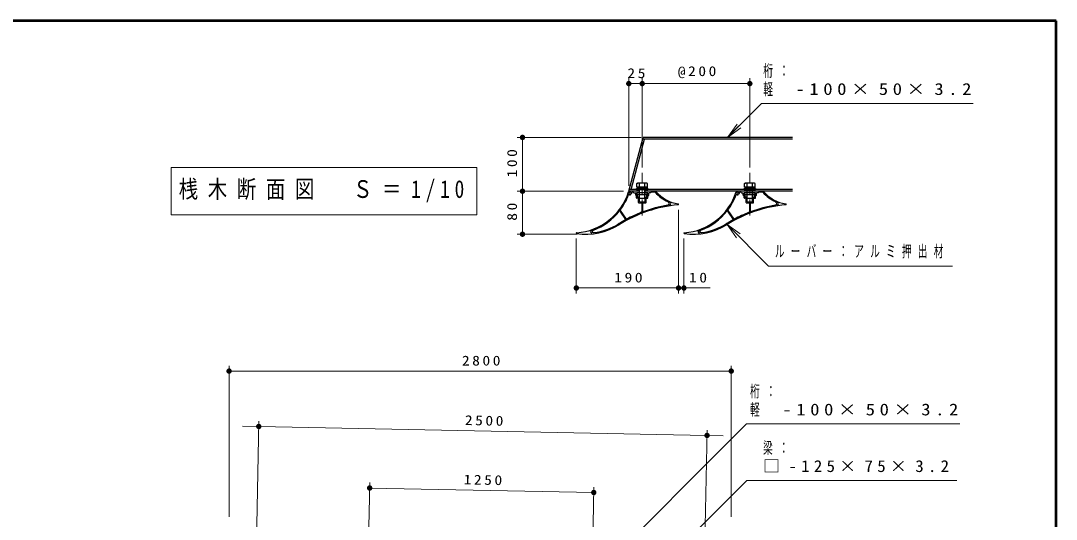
# Model space of a CAD drawing. Units: millimetres on the paper, with parts at other scales. Extents: x -385 to 0, y 0 to 267.
# Drawn here: x -192.5 to 0, y 174.3 to 267 of the extents above; entities that cross this region are included whole.
import ezdxf
from ezdxf.enums import TextEntityAlignment as Align

# ---------------------------------------------------------------- set-up
doc = ezdxf.new("R2010")
doc.units = ezdxf.units.MM
doc.linetypes.add('USER2', pattern=[6, 3, -1, 1, -1])
doc.layers.add('LY_1', color=4, linetype='Continuous', lineweight=25)
doc.layers.add('LY_4', color=7, linetype='Continuous', lineweight=13)
doc.styles.add('ＭＳ ゴシック', font='')
doc.styles.get('ＭＳ ゴシック').set_extended_font_data('MS Gothic')

# ---------------------------------------------------------------- blocks, each defined once
blk = doc.blocks.new('filled_dot')
at = {"color": 0, "linetype": 'Continuous', "lineweight": -2, "const_width": 1.25}
blk.add_lwpolyline([(-0.625, 0, 1), (0.625, 0, 1)], format="xyb", close=True, dxfattribs=at)

msp = doc.modelspace()

# ---------------------------------------------------------------- linework, layer by layer
at = {"layer": 'LY_1', "color": 7, "lineweight": 13}
for p, q in [((-79.458, 236.301), (-79.458, 256.301)), ((-76.958, 239.69), (-76.958, 256.301)), ((-56.958, 239.69), (-56.958, 256.301)), ((-79.458, 255.301), (-76.958, 255.301)), ((-76.958, 255.301), (-56.958, 255.301)), ((-61.097, 245.301), (-59.33, 247.776)), ((-61.097, 245.301), (-58.976, 247.422)), ((-58.623, 247.069), (-61.097, 245.301)), ((-77.185, 245.301), (-100.208, 245.301)), ((-99.208, 235.301), (-99.208, 245.301)), ((-164.503, 239.701), (-164.503, 230.901)), ((-107.703, 239.701), (-164.503, 239.701)), ((-107.703, 230.901), (-107.703, 239.701)), ((-80.458, 235.301), (-100.208, 235.301)), ((-99.208, 227.301), (-99.208, 235.301)), ((-70.208, 231.853), (-70.208, 216.301)), ((-164.503, 230.901), (-107.703, 230.901)), ((-59.431, 226.636), (-61.199, 229.111)), ((-61.199, 229.111), (-58.724, 227.343)), ((-61.199, 229.111), (-59.078, 226.99)), ((-89.037, 227.301), (-100.208, 227.301)), ((-89.208, 226.483), (-89.208, 216.301)), ((-69.208, 226.483), (-69.208, 216.301)), ((-70.208, 217.301), (-89.208, 217.301)), ((-64.351, 217.301), (-70.208, 217.301)), ((-153.746, 174.759), (-153.746, 202.856)), ((-60.413, 174.759), (-60.413, 202.856)), ((-153.746, 201.856), (-60.413, 201.856)), ((-148.764, 164.707), (-148.207, 192.555)), ((-151.227, 191.616), (-61.911, 189.829)), ((-65.448, 163.04), (-64.891, 190.889)), ((-127.858, 168.157), (-127.599, 181.111)), ((-127.619, 180.111), (-85.96, 179.278)), ((-86.2, 167.324), (-85.94, 180.277))]:
    msp.add_line(p, q, dxfattribs=at)
at = {"layer": 'LY_1', "color": 190}
for p, q in [((-79.458, 235.301), (-76.779, 245.301)), ((-79.041, 235.621), (-76.533, 244.981)), ((-49.042, 244.981), (-76.864, 244.981)), ((-49.042, 245.301), (-76.779, 245.301)), ((-77.558, 235.301), (-79.458, 235.301)), ((-77.558, 235.621), (-79.372, 235.621)), ((-49.042, 235.621), (-76.358, 235.621)), ((-49.042, 235.301), (-76.358, 235.301))]:
    msp.add_line(p, q, dxfattribs=at)
at = {"layer": 'LY_1', "color": 2, "linetype": 'USER2', "lineweight": 13}
for p, q in [((-76.958, 230.769), (-76.958, 238.69)), ((-56.958, 230.769), (-56.958, 238.69))]:
    msp.add_line(p, q, dxfattribs=at)
at = {"layer": 'LY_1', "color": 7}
for p, q in [((-77.94, 236.731), (-77.783, 236.821)), ((-76.133, 236.821), (-77.783, 236.821)), ((-75.977, 236.731), (-76.133, 236.821)), ((-57.94, 236.731), (-57.783, 236.821)), ((-56.133, 236.821), (-57.783, 236.821)), ((-55.977, 236.731), (-56.133, 236.821)), ((-78.008, 235.621), (-78.008, 235.771)), ((-78.008, 235.771), (-75.908, 235.771)), ((-78.008, 235.621), (-75.908, 235.621)), ((-75.958, 235.001), (-77.958, 235.001)), ((-77.958, 235.001), (-77.958, 234.701)), ((-77.94, 236.021), (-77.94, 236.731)), ((-77.94, 236.021), (-75.977, 236.021)), ((-76.038, 236.021), (-77.878, 236.021)), ((-77.878, 236.021), (-77.878, 235.771)), ((-76.038, 235.771), (-77.878, 235.771)), ((-77.449, 236.021), (-77.449, 236.731)), ((-77.025, 236.021), (-76.958, 235.771)), ((-76.958, 236.021), (-76.891, 235.771)), ((-76.467, 236.021), (-76.467, 236.731)), ((-76.038, 236.021), (-76.038, 235.771)), ((-75.977, 236.021), (-75.977, 236.731)), ((-75.958, 234.701), (-75.958, 235.001)), ((-75.908, 235.771), (-75.908, 235.621)), ((-58.008, 235.621), (-58.008, 235.771)), ((-58.008, 235.771), (-55.908, 235.771)), ((-58.008, 235.621), (-55.908, 235.621)), ((-57.958, 235.001), (-57.958, 234.701)), ((-55.958, 235.001), (-57.958, 235.001)), ((-57.94, 236.021), (-57.94, 236.731)), ((-57.94, 236.021), (-55.977, 236.021)), ((-56.038, 236.021), (-57.878, 236.021)), ((-57.878, 236.021), (-57.878, 235.771)), ((-56.038, 235.771), (-57.878, 235.771)), ((-57.449, 236.021), (-57.449, 236.731)), ((-57.025, 236.021), (-56.958, 235.771)), ((-56.958, 236.021), (-56.891, 235.771)), ((-56.467, 236.021), (-56.467, 236.731)), ((-56.038, 236.021), (-56.038, 235.771)), ((-55.977, 236.021), (-55.977, 236.731)), ((-55.958, 234.701), (-55.958, 235.001)), ((-55.908, 235.771), (-55.908, 235.621)), ((-77.958, 234.701), (-75.958, 234.701)), ((-57.958, 234.701), (-55.958, 234.701))]:
    msp.add_line(p, q, dxfattribs=at)
at = {"layer": 'LY_1'}
for p, q in [((-77.513, 235.301), (-79.311, 235.301)), ((-78.649, 235.121), (-78.844, 235.121)), ((-78.523, 235.016), (-78.614, 235.106)), ((-78.487, 235.001), (-78.223, 235.001)), ((-78.173, 234.551), (-78.173, 234.951)), ((-77.993, 234.971), (-77.993, 234.711)), ((-77.513, 235.001), (-77.963, 235.001)), ((-77.558, 235.621), (-77.558, 235.301)), ((-77.483, 235.031), (-77.483, 235.271)), ((-76.433, 235.031), (-76.433, 235.271)), ((-74.55, 235.301), (-76.403, 235.301)), ((-76.403, 235.001), (-75.953, 235.001)), ((-76.358, 235.621), (-76.358, 235.301)), ((-75.923, 234.971), (-75.923, 234.711)), ((-75.743, 234.551), (-75.743, 234.951)), ((-75.429, 235.001), (-75.693, 235.001)), ((-75.394, 235.016), (-75.303, 235.106)), ((-74.55, 235.121), (-75.267, 235.121)), ((-57.513, 235.301), (-59.311, 235.301)), ((-58.649, 235.121), (-58.844, 235.121)), ((-58.523, 235.016), (-58.614, 235.106)), ((-58.487, 235.001), (-58.223, 235.001)), ((-58.173, 234.551), (-58.173, 234.951)), ((-57.993, 234.971), (-57.993, 234.711)), ((-57.513, 235.001), (-57.963, 235.001)), ((-57.558, 235.621), (-57.558, 235.301)), ((-57.483, 235.031), (-57.483, 235.271)), ((-56.433, 235.031), (-56.433, 235.271)), ((-54.55, 235.301), (-56.403, 235.301)), ((-56.403, 235.001), (-55.953, 235.001)), ((-56.358, 235.621), (-56.358, 235.301)), ((-55.923, 234.971), (-55.923, 234.711)), ((-55.743, 234.551), (-55.743, 234.951)), ((-55.429, 235.001), (-55.693, 235.001)), ((-55.394, 235.016), (-55.303, 235.106)), ((-54.55, 235.121), (-55.267, 235.121)), ((-78.063, 234.501), (-78.123, 234.501)), ((-78.013, 234.051), (-78.013, 234.451)), ((-77.863, 234.681), (-77.963, 234.681)), ((-77.713, 234.001), (-77.963, 234.001)), ((-77.833, 234.211), (-77.833, 234.651)), ((-77.513, 234.181), (-77.803, 234.181)), ((-77.663, 233.171), (-77.663, 233.951)), ((-77.613, 233.121), (-77.083, 233.121)), ((-77.483, 233.331), (-77.483, 234.151)), ((-77.453, 233.301), (-76.463, 233.301)), ((-77.033, 233.071), (-77.033, 231.419)), ((-76.883, 233.071), (-76.883, 231.514)), ((-76.833, 233.121), (-76.303, 233.121)), ((-76.433, 233.331), (-76.433, 234.151)), ((-76.403, 234.181), (-76.113, 234.181)), ((-76.253, 233.171), (-76.253, 233.951)), ((-76.203, 234.001), (-75.953, 234.001)), ((-76.083, 234.211), (-76.083, 234.651)), ((-76.053, 234.681), (-75.953, 234.681)), ((-75.903, 234.051), (-75.903, 234.451)), ((-75.853, 234.501), (-75.793, 234.501)), ((-58.063, 234.501), (-58.123, 234.501)), ((-58.013, 234.051), (-58.013, 234.451)), ((-57.863, 234.681), (-57.963, 234.681)), ((-57.713, 234.001), (-57.963, 234.001)), ((-57.833, 234.211), (-57.833, 234.651)), ((-57.513, 234.181), (-57.803, 234.181)), ((-57.663, 233.171), (-57.663, 233.951)), ((-57.613, 233.121), (-57.083, 233.121)), ((-57.483, 233.331), (-57.483, 234.151)), ((-57.453, 233.301), (-56.463, 233.301)), ((-57.033, 233.071), (-57.033, 231.419)), ((-56.883, 233.071), (-56.883, 231.514)), ((-56.833, 233.121), (-56.303, 233.121)), ((-56.433, 233.331), (-56.433, 234.151)), ((-56.403, 234.181), (-56.113, 234.181)), ((-56.253, 233.171), (-56.253, 233.951)), ((-56.203, 234.001), (-55.953, 234.001)), ((-56.083, 234.211), (-56.083, 234.651)), ((-56.053, 234.681), (-55.953, 234.681)), ((-55.903, 234.051), (-55.903, 234.451)), ((-55.853, 234.501), (-55.793, 234.501)), ((-81.132, 231.58), (-80.067, 230.043)), ((-81.054, 231.73), (-79.928, 230.105)), ((-61.132, 231.58), (-60.067, 230.043)), ((-61.054, 231.73), (-59.928, 230.105))]:
    msp.add_line(p, q, dxfattribs=at)
at = {"layer": 'LY_1', "color": 131}
for p, q in [((-77.458, 234.021), (-77.458, 236.021)), ((-76.458, 234.021), (-76.458, 236.021)), ((-57.458, 234.021), (-57.458, 236.021)), ((-56.458, 234.021), (-56.458, 236.021)), ((-77.458, 234.021), (-76.458, 234.021)), ((-57.458, 234.021), (-56.458, 234.021))]:
    msp.add_line(p, q, dxfattribs=at)
at = {"layer": 'LY_1', "color": 7, "lineweight": 13}
for points in [[(-61.097, 245.301), (-54.769, 251.63), (-15.462, 251.63)], [(-61.199, 229.111), (-53.467, 221.38), (-19.306, 221.38)], [(-85.413, 164.18), (-57.547, 192.046), (-17.898, 192.046)], [(-67.667, 171.356), (-57.518, 181.506), (-18.495, 181.506)]]:
    msp.add_lwpolyline(points, dxfattribs=at)
at = {"layer": 'LY_1', "color": 7}
for centre, radius, start, end in [((-77.694, 236.372), 0.434, 55.61586, 124.38414), ((-76.958, 235.183), 1.624, 72.41211, 107.58789), ((-76.222, 236.372), 0.434, 55.61586, 124.38414), ((-57.694, 236.372), 0.434, 55.61586, 124.38414), ((-56.958, 235.183), 1.624, 72.41211, 107.58789), ((-56.222, 236.372), 0.434, 55.61586, 124.38414)]:
    msp.add_arc(centre, radius, start, end, dxfattribs=at)
at = {"layer": 'LY_1'}
for centre, radius, start, end in [((-89.975, 238.526), 11, 274.35776, 342.19171), ((-79.311, 235.101), 0.2, 90, 162.19171), ((-79.185, 234.926), 0.175, 2.03341, 267.96659), ((-78.937, 234.935), 0.0725, 182.03341, 2.03341), ((-78.844, 235.071), 0.05, 90, 203.07227), ((-79.185, 234.926), 0.32, 2.03341, 23.07227), ((-78.649, 235.071), 0.05, 45, 90), ((-78.487, 235.051), 0.05, 225, 270), ((-78.223, 234.951), 0.05, 0, 90), ((-77.963, 234.971), 0.03, 90, 180), ((-77.513, 235.271), 0.03, 0, 90), ((-77.513, 235.031), 0.03, 270, 0), ((-76.403, 235.271), 0.03, 90, 180), ((-76.403, 235.031), 0.03, 180, 270), ((-75.953, 234.971), 0.03, 0, 90), ((-75.693, 234.951), 0.05, 90, 180), ((-75.429, 235.051), 0.05, 270, 315), ((-75.267, 235.071), 0.05, 90, 135), ((-74.55, 235.101), 0.2, 41.07659, 90), ((-74.55, 235.101), 0.02, 41.07659, 90), ((-69.122, 239.832), 7.18, 221.07659, 245.05238), ((-69.122, 239.832), 7, 221.07659, 260.5565), ((-69.975, 238.526), 11, 274.35776, 342.19171), ((-59.311, 235.101), 0.2, 90, 162.19171), ((-59.185, 234.926), 0.175, 2.03341, 267.96659), ((-58.937, 234.935), 0.0725, 182.03341, 2.03341), ((-58.844, 235.071), 0.05, 90, 203.07227), ((-59.185, 234.926), 0.32, 2.03341, 23.07227), ((-58.649, 235.071), 0.05, 45, 90), ((-58.487, 235.051), 0.05, 225, 270), ((-58.223, 234.951), 0.05, 0, 90), ((-57.963, 234.971), 0.03, 90, 180), ((-57.513, 235.271), 0.03, 0, 90), ((-57.513, 235.031), 0.03, 270, 0), ((-56.403, 235.271), 0.03, 90, 180), ((-56.403, 235.031), 0.03, 180, 270), ((-55.953, 234.971), 0.03, 0, 90), ((-55.693, 234.951), 0.05, 90, 180), ((-55.429, 235.051), 0.05, 270, 315), ((-55.267, 235.071), 0.05, 90, 135), ((-54.55, 235.101), 0.2, 41.07659, 90), ((-54.55, 235.101), 0.02, 41.07659, 90), ((-49.122, 239.832), 7.18, 221.07659, 245.05238), ((-49.122, 239.832), 7, 221.07659, 260.5565), ((-89.975, 238.526), 11.18, 322.94187, 339.82214), ((-79.434, 234.653), 0.05, 47.61549, 159.82214), ((-79.185, 234.926), 0.32, 227.61549, 267.96659), ((-79.193, 234.679), 0.0725, 267.96659, 87.96659), ((-78.123, 234.551), 0.05, 180, 270), ((-78.063, 234.451), 0.05, 0, 90), ((-77.963, 234.051), 0.05, 180, 270), ((-77.963, 234.711), 0.03, 180, 270), ((-77.863, 234.651), 0.03, 0, 90), ((-77.803, 234.211), 0.03, 180, 270), ((-77.713, 233.951), 0.05, 0, 90), ((-77.613, 233.171), 0.05, 180, 270), ((-77.513, 234.151), 0.03, 0, 90), ((-77.453, 233.331), 0.03, 180, 270), ((-77.083, 233.071), 0.05, 0, 90), ((-76.833, 233.071), 0.05, 90, 180), ((-76.463, 233.331), 0.03, 270, 0), ((-76.403, 234.151), 0.03, 90, 180), ((-76.303, 233.171), 0.05, 270, 0), ((-76.303, 233.171), 0.05, 270, 0), ((-76.203, 233.951), 0.05, 90, 180), ((-76.113, 234.211), 0.03, 270, 0), ((-76.053, 234.651), 0.03, 90, 180), ((-75.953, 234.711), 0.03, 270, 0), ((-75.953, 234.051), 0.05, 270, 0), ((-75.853, 234.451), 0.05, 90, 180), ((-75.793, 234.551), 0.05, 270, 0), ((-72.235, 233.141), 0.2, 1.77929, 65.05238), ((-71.973, 233.149), 0.0625, 181.77929, 310.33666), ((-71.819, 232.968), 0.175, 220.85171, 130.33666), ((-70.283, 232.853), 0.075, 275.2352, 80.5565), ((-69.975, 238.526), 11.18, 322.94187, 339.82214), ((-59.434, 234.653), 0.05, 47.61549, 159.82214), ((-59.185, 234.926), 0.32, 227.61549, 267.96659), ((-59.193, 234.679), 0.0725, 267.96659, 87.96659), ((-58.123, 234.551), 0.05, 180, 270), ((-58.063, 234.451), 0.05, 0, 90), ((-57.963, 234.051), 0.05, 180, 270), ((-57.963, 234.711), 0.03, 180, 270), ((-57.863, 234.651), 0.03, 0, 90), ((-57.803, 234.211), 0.03, 180, 270), ((-57.713, 233.951), 0.05, 0, 90), ((-57.613, 233.171), 0.05, 180, 270), ((-57.513, 234.151), 0.03, 0, 90), ((-57.453, 233.331), 0.03, 180, 270), ((-57.083, 233.071), 0.05, 0, 90), ((-56.833, 233.071), 0.05, 90, 180), ((-56.463, 233.331), 0.03, 270, 0), ((-56.403, 234.151), 0.03, 90, 180), ((-56.303, 233.171), 0.05, 270, 0), ((-56.303, 233.171), 0.05, 270, 0), ((-56.203, 233.951), 0.05, 90, 180), ((-56.113, 234.211), 0.03, 270, 0), ((-56.053, 234.651), 0.03, 90, 180), ((-55.953, 234.711), 0.03, 270, 0), ((-55.953, 234.051), 0.05, 270, 0), ((-55.853, 234.451), 0.05, 90, 180), ((-55.793, 234.551), 0.05, 270, 0), ((-52.235, 233.141), 0.2, 1.77929, 65.05238), ((-51.973, 233.149), 0.0625, 181.77929, 310.33666), ((-51.819, 232.968), 0.175, 220.85171, 130.33666), ((-50.283, 232.853), 0.075, 275.2352, 80.5565), ((-89.975, 238.526), 11.18, 290.63202, 321.60395), ((-81.173, 231.551), 0.05, 34.7085, 141.60395), ((-67.995, 207.882), 25, 95.2352, 121.88041), ((-81.013, 231.759), 0.05, 142.94187, 214.7085), ((-67.995, 207.882), 25.18, 111.11274, 118.12188), ((-77.083, 231.419), 0.05, 291.11274, 0), ((-76.833, 231.514), 0.05, 180, 290.50539), ((-67.995, 207.882), 25.18, 99.63845, 110.50539), ((-72.245, 232.904), 0.2, 279.63845, 339.51865), ((-71.999, 232.812), 0.0625, 40.85171, 159.51865), ((-69.975, 238.526), 11.18, 290.63202, 321.60395), ((-61.173, 231.551), 0.05, 34.7085, 141.60395), ((-47.995, 207.882), 25, 95.2352, 121.88041), ((-61.013, 231.759), 0.05, 142.94187, 214.7085), ((-47.995, 207.882), 25.18, 111.11274, 118.12188), ((-57.083, 231.419), 0.05, 291.11274, 0), ((-56.833, 231.514), 0.05, 180, 290.50539), ((-47.995, 207.882), 25.18, 99.63845, 110.50539), ((-52.245, 232.904), 0.2, 279.63845, 339.51865), ((-51.999, 232.812), 0.0625, 40.85171, 159.51865), ((-87.537, 239.301), 12, 262.30635, 301.88041), ((-87.537, 239.301), 11.82, 277.89392, 301.88041), ((-67.995, 207.882), 25.18, 118.69307, 121.88041), ((-80.109, 230.014), 0.05, 298.69306, 34.7085), ((-79.887, 230.134), 0.05, 214.7085, 298.12188), ((-67.537, 239.301), 12, 262.30635, 301.88041), ((-67.537, 239.301), 11.82, 277.89392, 301.88041), ((-47.995, 207.882), 25.18, 118.69307, 121.88041), ((-60.109, 230.014), 0.05, 298.69306, 34.7085), ((-59.887, 230.134), 0.05, 214.7085, 298.12188), ((-89.133, 227.483), 0.075, 94.35776, 262.30635), ((-86.382, 227.733), 0.175, 59.97568, 329.46063), ((-86.258, 227.936), 0.0625, 238.42782, 335.0062), ((-86.181, 227.607), 0.0625, 51.29358, 147.91277), ((-85.93, 227.783), 0.3, 110.63202, 155.0062), ((-85.955, 227.89), 0.3, 231.29358, 277.89392), ((-69.133, 227.483), 0.075, 94.35776, 262.30635), ((-66.382, 227.733), 0.175, 59.97568, 329.46063), ((-66.258, 227.936), 0.0625, 238.42782, 335.0062), ((-66.181, 227.607), 0.0625, 51.29358, 147.91277), ((-65.93, 227.783), 0.3, 110.63202, 155.0062), ((-65.955, 227.89), 0.3, 231.29358, 277.89392)]:
    msp.add_arc(centre, radius, start, end, dxfattribs=at)
at = {"layer": 'LY_4', "lineweight": 50}
for p, q in [((0, 267), (-385, 267)), ((0, 0), (0, 267))]:
    msp.add_line(p, q, dxfattribs=at)

# ---------------------------------------------------------------- block references
at = {"layer": 'LY_1', "color": 7, "lineweight": 13, "xscale": 0.4, "yscale": 0.4}
for p in [(-79.458, 255.301), (-76.958, 255.301), (-89.208, 217.301), (-70.208, 217.301), (-153.746, 201.856)]:
    msp.add_blockref('filled_dot', p, dxfattribs=at)
for p, rotation in [((-76.958, 255.301), 180), ((-56.958, 255.301), 180), ((-99.208, 245.301), 270), ((-99.208, 235.301), 90), ((-99.208, 235.301), 270), ((-99.208, 227.301), 90), ((-70.208, 217.301), 180), ((-69.208, 217.301), 180), ((-60.413, 201.856), 180), ((-148.227, 191.556), 178.9), ((-64.911, 189.889), 358.9), ((-127.619, 180.111), 358.9), ((-85.96, 179.278), 178.9)]:
    msp.add_blockref('filled_dot', p, dxfattribs=dict(at, rotation=rotation))

# ---------------------------------------------------------------- texts
at = {"layer": 'LY_1', "color": 7, "style": 'ＭＳ ゴシック', "width": 0.6}
for p in [(-54.462, 254.28), (-56.898, 194.696)]:
    msp.add_text('軽', height=2.199, dxfattribs=at).set_placement(p, align=Align.MIDDLE_LEFT)
at = {"layer": 'LY_1', "color": 7, "style": 'ＭＳ ゴシック'}
for s, insert, char_height, attachment_point in [('\\T1.34;\\W1.15;25', (-77.792, 256.301), 1.833, 8), ('\\T1.33;\\W1.15;@200', (-66.53, 256.301), 1.833, 8), ('\\T1.64;\\W0.6;桁：', (-54.462, 257.58), 2.199, 4), ('\\T1.5;\\W1.15;-100×50×3.2', (-48.462, 254.28), 2.199, 4), ('\\T1.5;\\W0.8;桟木断面図\u3000Ｓ＝1/10', (-163.103, 235.301), 3.299, 4), ('\\T1.64;\\W0.6;ルーバー：アルミ押出材', (-52.306, 224.03), 2.199, 4), ('\\T1.33;\\W1.15;190', (-79.287, 218.301), 1.833, 8), ('\\T1.34;\\W1.15;10', (-66.351, 218.301), 1.833, 8), ('\\T1.33;\\W1.15;2800', (-106.652, 202.856), 1.833, 8), ('\\T1.64;\\W0.6;桁：', (-56.898, 197.996), 2.199, 4), ('\\T1.5;\\W1.15;-100×50×3.2', (-50.898, 194.696), 2.199, 4), ('\\T1.64;\\W0.6;梁：', (-54.495, 187.456), 2.199, 4), ('\\T1.5;\\W1.05;□-125×75×3.2', (-54.495, 184.156), 2.199, 4)]:
    msp.add_mtext(s, dxfattribs=dict(at, insert=insert, char_height=char_height, attachment_point=attachment_point))
at = {"layer": 'LY_1', "color": 7, "char_height": 1.833, "attachment_point": 8, "style": 'ＭＳ ゴシック'}
for s, insert, rotation in [('\\T1.33;\\W1.15;100', (-100.208, 240.73), 90), ('\\T1.34;\\W1.15;80', (-100.208, 231.729), 90), ('\\T1.33;\\W1.15;2500', (-106.121, 191.714), 358.854), ('\\T1.33;\\W1.15;1250', (-106.346, 180.685), 358.854)]:
    msp.add_mtext(s, dxfattribs=dict(at, insert=insert, rotation=rotation))

doc.saveas('drawing.dxf')
